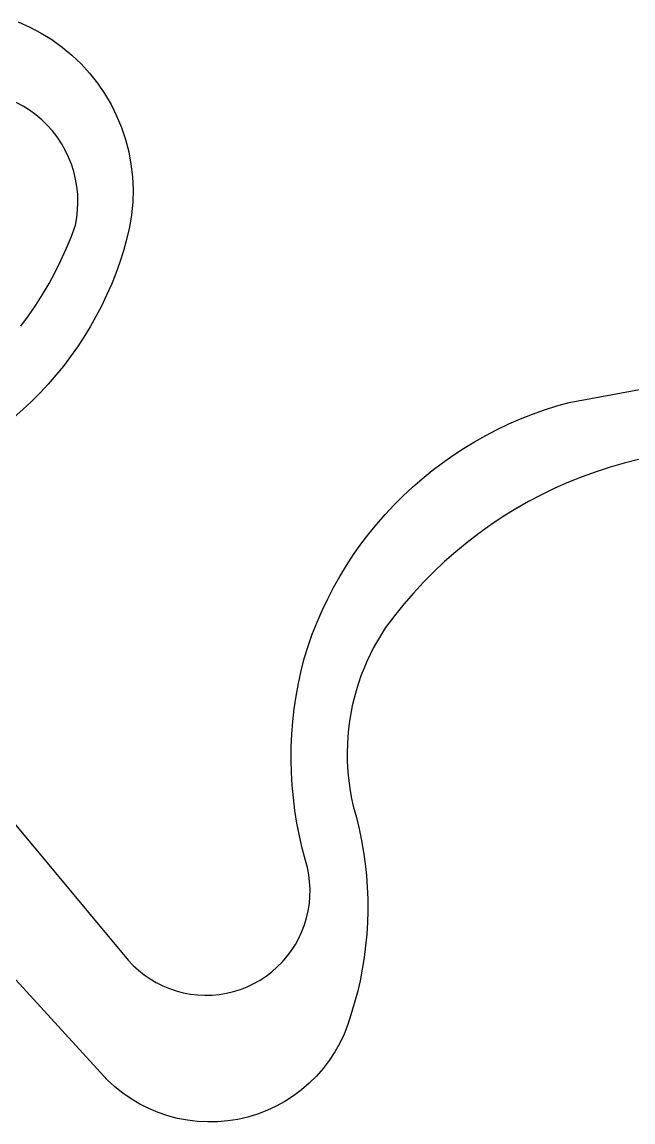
# Model space of a CAD drawing. Header units: millimetres. Extents: x 617751 to 636088, y 68402 to 77988.
# Drawn here: x 626836.6 to 626879.7, y 73570.7 to 73648.4 of the extents above; entities that cross this region are included whole.
import ezdxf

# ---------------------------------------------------------------- set-up
doc = ezdxf.new("R2010")
doc.units = ezdxf.units.MM
doc.header["$LTSCALE"] = 3
doc.header["$MEASUREMENT"] = 0
doc.layers.add('ALINHAMENTO PREDIAL', color=120, linetype='Continuous')

msp = doc.modelspace()

# ---------------------------------------------------------------- linework, layer by layer
at = {"layer": 'ALINHAMENTO PREDIAL'}
for points in [[(626836.292, 73648.388), (626837.11, 73648.027), (626837.901, 73647.61), (626838.661, 73647.14), (626839.387, 73646.618), (626840.074, 73646.047), (626840.721, 73645.429), (626841.323, 73644.769), (626841.878, 73644.068), (626842.383, 73643.33), (626842.836, 73642.559), (626843.234, 73641.759), (626843.576, 73640.933), (626843.859, 73640.085), (626844.084, 73639.219), (626844.247, 73638.341), (626844.35, 73637.453), (626844.39, 73636.559), (626844.369, 73635.666), (626844.286, 73634.776), (626844.141, 73633.894), (626843.935, 73633.024), (626843.707, 73632.217), (626843.451, 73631.419), (626843.168, 73630.63), (626842.859, 73629.851), (626842.524, 73629.083), (626842.163, 73628.326), (626841.776, 73627.583), (626841.365, 73626.852), (626840.928, 73626.137), (626840.468, 73625.436), (626839.985, 73624.752), (626839.478, 73624.084), (626838.949, 73623.433), (626838.399, 73622.801), (626837.827, 73622.189), (626837.235, 73621.595), (626836.623, 73621.022), (626835.992, 73620.471)], [(626836.292, 73648.388), (626837.11, 73648.027), (626837.901, 73647.61), (626838.661, 73647.14), (626839.387, 73646.618), (626840.074, 73646.047), (626840.721, 73645.429), (626841.323, 73644.769), (626841.878, 73644.068), (626842.383, 73643.33), (626842.836, 73642.559), (626843.234, 73641.759), (626843.576, 73640.933), (626843.859, 73640.085), (626844.084, 73639.219), (626844.247, 73638.341), (626844.35, 73637.453), (626844.39, 73636.559), (626844.369, 73635.666), (626844.286, 73634.776), (626844.141, 73633.894), (626843.935, 73633.024), (626843.707, 73632.217), (626843.451, 73631.419), (626843.168, 73630.63), (626842.859, 73629.851), (626842.524, 73629.083), (626842.163, 73628.326), (626841.776, 73627.583), (626841.365, 73626.852), (626840.928, 73626.137), (626840.468, 73625.436), (626839.985, 73624.752), (626839.478, 73624.084), (626838.949, 73623.433), (626838.399, 73622.801), (626837.827, 73622.189), (626837.235, 73621.595), (626836.623, 73621.022), (626835.992, 73620.471)], [(626836.292, 73648.388), (626837.11, 73648.027), (626837.901, 73647.61), (626838.661, 73647.14), (626839.387, 73646.618), (626840.074, 73646.047), (626840.721, 73645.429), (626841.323, 73644.769), (626841.878, 73644.068), (626842.383, 73643.33), (626842.836, 73642.559), (626843.234, 73641.759), (626843.576, 73640.933), (626843.859, 73640.085), (626844.084, 73639.219), (626844.247, 73638.341), (626844.35, 73637.453), (626844.39, 73636.559), (626844.369, 73635.666), (626844.286, 73634.776), (626844.141, 73633.894), (626843.935, 73633.024), (626843.707, 73632.217), (626843.451, 73631.419), (626843.168, 73630.63), (626842.859, 73629.851), (626842.524, 73629.083), (626842.163, 73628.326), (626841.776, 73627.583), (626841.365, 73626.852), (626840.928, 73626.137), (626840.468, 73625.436), (626839.985, 73624.752), (626839.478, 73624.084), (626838.949, 73623.433), (626838.399, 73622.801), (626837.827, 73622.189), (626837.235, 73621.595), (626836.623, 73621.022), (626835.992, 73620.471)], [(626836.292, 73648.388), (626837.11, 73648.027), (626837.901, 73647.61), (626838.661, 73647.14), (626839.387, 73646.618), (626840.074, 73646.047), (626840.721, 73645.429), (626841.323, 73644.769), (626841.878, 73644.068), (626842.383, 73643.33), (626842.836, 73642.559), (626843.234, 73641.759), (626843.576, 73640.933), (626843.859, 73640.085), (626844.084, 73639.219), (626844.247, 73638.341), (626844.35, 73637.453), (626844.39, 73636.559), (626844.369, 73635.666), (626844.286, 73634.776), (626844.141, 73633.894), (626843.935, 73633.024), (626843.707, 73632.217), (626843.451, 73631.419), (626843.168, 73630.63), (626842.859, 73629.851), (626842.524, 73629.083), (626842.163, 73628.326), (626841.776, 73627.583), (626841.365, 73626.852), (626840.928, 73626.137), (626840.468, 73625.436), (626839.985, 73624.752), (626839.478, 73624.084), (626838.949, 73623.433), (626838.399, 73622.801), (626837.827, 73622.189), (626837.235, 73621.595), (626836.623, 73621.022), (626835.992, 73620.471)], [(626836.292, 73648.388), (626837.11, 73648.027), (626837.901, 73647.61), (626838.661, 73647.14), (626839.387, 73646.618), (626840.074, 73646.047), (626840.721, 73645.429), (626841.323, 73644.769), (626841.878, 73644.068), (626842.383, 73643.33), (626842.836, 73642.559), (626843.234, 73641.759), (626843.576, 73640.933), (626843.859, 73640.085), (626844.084, 73639.219), (626844.247, 73638.341), (626844.35, 73637.453), (626844.39, 73636.559), (626844.369, 73635.666), (626844.286, 73634.776), (626844.141, 73633.894), (626843.935, 73633.024), (626843.707, 73632.217), (626843.451, 73631.419), (626843.168, 73630.63), (626842.859, 73629.851), (626842.524, 73629.083), (626842.163, 73628.326), (626841.776, 73627.583), (626841.365, 73626.852), (626840.928, 73626.137), (626840.468, 73625.436), (626839.985, 73624.752), (626839.478, 73624.084), (626838.949, 73623.433), (626838.399, 73622.801), (626837.827, 73622.189), (626837.235, 73621.595), (626836.623, 73621.022), (626835.992, 73620.471)], [(626836.292, 73648.388), (626837.11, 73648.027), (626837.901, 73647.61), (626838.661, 73647.14), (626839.387, 73646.618), (626840.074, 73646.047), (626840.721, 73645.429), (626841.323, 73644.769), (626841.878, 73644.068), (626842.383, 73643.33), (626842.836, 73642.559), (626843.234, 73641.759), (626843.576, 73640.933), (626843.859, 73640.085), (626844.084, 73639.219), (626844.247, 73638.341), (626844.35, 73637.453), (626844.39, 73636.559), (626844.369, 73635.666), (626844.286, 73634.776), (626844.141, 73633.894), (626843.935, 73633.024), (626843.707, 73632.217), (626843.451, 73631.419), (626843.168, 73630.63), (626842.859, 73629.851), (626842.524, 73629.083), (626842.163, 73628.326), (626841.776, 73627.583), (626841.365, 73626.852), (626840.928, 73626.137), (626840.468, 73625.436), (626839.985, 73624.752), (626839.478, 73624.084), (626838.949, 73623.433), (626838.399, 73622.801), (626837.827, 73622.189), (626837.235, 73621.595), (626836.623, 73621.022), (626835.992, 73620.471)], [(626836.292, 73648.388), (626837.11, 73648.027), (626837.901, 73647.61), (626838.661, 73647.14), (626839.387, 73646.618), (626840.074, 73646.047), (626840.721, 73645.429), (626841.323, 73644.769), (626841.878, 73644.068), (626842.383, 73643.33), (626842.836, 73642.559), (626843.234, 73641.759), (626843.576, 73640.933), (626843.859, 73640.085), (626844.084, 73639.219), (626844.247, 73638.341), (626844.35, 73637.453), (626844.39, 73636.559), (626844.369, 73635.666), (626844.286, 73634.776), (626844.141, 73633.894), (626843.935, 73633.024), (626843.707, 73632.217), (626843.451, 73631.419), (626843.168, 73630.63), (626842.859, 73629.851), (626842.524, 73629.083), (626842.163, 73628.326), (626841.776, 73627.583), (626841.365, 73626.852), (626840.928, 73626.137), (626840.468, 73625.436), (626839.985, 73624.752), (626839.478, 73624.084), (626838.949, 73623.433), (626838.399, 73622.801), (626837.827, 73622.189), (626837.235, 73621.595), (626836.623, 73621.022), (626835.992, 73620.471)], [(626836.292, 73648.388), (626837.11, 73648.027), (626837.901, 73647.61), (626838.661, 73647.14), (626839.387, 73646.618), (626840.074, 73646.047), (626840.721, 73645.429), (626841.323, 73644.769), (626841.878, 73644.068), (626842.383, 73643.33), (626842.836, 73642.559), (626843.234, 73641.759), (626843.576, 73640.933), (626843.859, 73640.085), (626844.084, 73639.219), (626844.247, 73638.341), (626844.35, 73637.453), (626844.39, 73636.559), (626844.369, 73635.666), (626844.286, 73634.776), (626844.141, 73633.894), (626843.935, 73633.024), (626843.707, 73632.217), (626843.451, 73631.419), (626843.168, 73630.63), (626842.859, 73629.851), (626842.524, 73629.083), (626842.163, 73628.326), (626841.776, 73627.583), (626841.365, 73626.852), (626840.928, 73626.137), (626840.468, 73625.436), (626839.985, 73624.752), (626839.478, 73624.084), (626838.949, 73623.433), (626838.399, 73622.801), (626837.827, 73622.189), (626837.235, 73621.595), (626836.623, 73621.022), (626835.992, 73620.471)], [(626836.478, 73626.901), (626837.014, 73627.631), (626837.524, 73628.38), (626838.007, 73629.145), (626838.464, 73629.927), (626838.893, 73630.724), (626839.295, 73631.536), (626839.668, 73632.361), (626840.012, 73633.199), (626840.326, 73634.048), (626840.423, 73634.584), (626840.482, 73635.126), (626840.503, 73635.671), (626840.486, 73636.216), (626840.432, 73636.758), (626840.339, 73637.295), (626840.209, 73637.825), (626840.043, 73638.344), (626839.841, 73638.85), (626839.604, 73639.341), (626839.333, 73639.814), (626839.03, 73640.267), (626838.696, 73640.698), (626838.333, 73641.105), (626837.943, 73641.485), (626837.527, 73641.837), (626837.087, 73642.16), (626836.626, 73642.45), (626836.146, 73642.708)], [(626836.478, 73626.901), (626837.014, 73627.631), (626837.524, 73628.38), (626838.007, 73629.145), (626838.464, 73629.927), (626838.893, 73630.724), (626839.295, 73631.536), (626839.668, 73632.361), (626840.012, 73633.199), (626840.326, 73634.048), (626840.423, 73634.584), (626840.482, 73635.126), (626840.503, 73635.671), (626840.486, 73636.216), (626840.432, 73636.758), (626840.339, 73637.295), (626840.209, 73637.825), (626840.043, 73638.344), (626839.841, 73638.85), (626839.604, 73639.341), (626839.333, 73639.814), (626839.03, 73640.267), (626838.696, 73640.698), (626838.333, 73641.105), (626837.943, 73641.485), (626837.527, 73641.837), (626837.087, 73642.16), (626836.626, 73642.45), (626836.146, 73642.708)], [(626836.478, 73626.901), (626837.014, 73627.631), (626837.524, 73628.38), (626838.007, 73629.145), (626838.464, 73629.927), (626838.893, 73630.724), (626839.295, 73631.536), (626839.668, 73632.361), (626840.012, 73633.199), (626840.326, 73634.048), (626840.423, 73634.584), (626840.482, 73635.126), (626840.503, 73635.671), (626840.486, 73636.216), (626840.432, 73636.758), (626840.339, 73637.295), (626840.209, 73637.825), (626840.043, 73638.344), (626839.841, 73638.85), (626839.604, 73639.341), (626839.333, 73639.814), (626839.03, 73640.267), (626838.696, 73640.698), (626838.333, 73641.105), (626837.943, 73641.485), (626837.527, 73641.837), (626837.087, 73642.16), (626836.626, 73642.45), (626836.146, 73642.708)], [(626836.478, 73626.901), (626837.014, 73627.631), (626837.524, 73628.38), (626838.007, 73629.145), (626838.464, 73629.927), (626838.893, 73630.724), (626839.295, 73631.536), (626839.668, 73632.361), (626840.012, 73633.199), (626840.326, 73634.048), (626840.423, 73634.584), (626840.482, 73635.126), (626840.503, 73635.671), (626840.486, 73636.216), (626840.432, 73636.758), (626840.339, 73637.295), (626840.209, 73637.825), (626840.043, 73638.344), (626839.841, 73638.85), (626839.604, 73639.341), (626839.333, 73639.814), (626839.03, 73640.267), (626838.696, 73640.698), (626838.333, 73641.105), (626837.943, 73641.485), (626837.527, 73641.837), (626837.087, 73642.16), (626836.626, 73642.45), (626836.146, 73642.708)], [(626836.478, 73626.901), (626837.014, 73627.631), (626837.524, 73628.38), (626838.007, 73629.145), (626838.464, 73629.927), (626838.893, 73630.724), (626839.295, 73631.536), (626839.668, 73632.361), (626840.012, 73633.199), (626840.326, 73634.048), (626840.423, 73634.584), (626840.482, 73635.126), (626840.503, 73635.671), (626840.486, 73636.216), (626840.432, 73636.758), (626840.339, 73637.295), (626840.209, 73637.825), (626840.043, 73638.344), (626839.841, 73638.85), (626839.604, 73639.341), (626839.333, 73639.814), (626839.03, 73640.267), (626838.696, 73640.698), (626838.333, 73641.105), (626837.943, 73641.485), (626837.527, 73641.837), (626837.087, 73642.16), (626836.626, 73642.45), (626836.146, 73642.708)], [(626836.478, 73626.901), (626837.014, 73627.631), (626837.524, 73628.38), (626838.007, 73629.145), (626838.464, 73629.927), (626838.893, 73630.724), (626839.295, 73631.536), (626839.668, 73632.361), (626840.012, 73633.199), (626840.326, 73634.048), (626840.423, 73634.584), (626840.482, 73635.126), (626840.503, 73635.671), (626840.486, 73636.216), (626840.432, 73636.758), (626840.339, 73637.295), (626840.209, 73637.825), (626840.043, 73638.344), (626839.841, 73638.85), (626839.604, 73639.341), (626839.333, 73639.814), (626839.03, 73640.267), (626838.696, 73640.698), (626838.333, 73641.105), (626837.943, 73641.485), (626837.527, 73641.837), (626837.087, 73642.16), (626836.626, 73642.45), (626836.146, 73642.708)], [(626836.478, 73626.901), (626837.014, 73627.631), (626837.524, 73628.38), (626838.007, 73629.145), (626838.464, 73629.927), (626838.893, 73630.724), (626839.295, 73631.536), (626839.668, 73632.361), (626840.012, 73633.199), (626840.326, 73634.048), (626840.423, 73634.584), (626840.482, 73635.126), (626840.503, 73635.671), (626840.486, 73636.216), (626840.432, 73636.758), (626840.339, 73637.295), (626840.209, 73637.825), (626840.043, 73638.344), (626839.841, 73638.85), (626839.604, 73639.341), (626839.333, 73639.814), (626839.03, 73640.267), (626838.696, 73640.698), (626838.333, 73641.105), (626837.943, 73641.485), (626837.527, 73641.837), (626837.087, 73642.16), (626836.626, 73642.45), (626836.146, 73642.708)], [(626836.478, 73626.901), (626837.014, 73627.631), (626837.524, 73628.38), (626838.007, 73629.145), (626838.464, 73629.927), (626838.893, 73630.724), (626839.295, 73631.536), (626839.668, 73632.361), (626840.012, 73633.199), (626840.326, 73634.048), (626840.423, 73634.584), (626840.482, 73635.126), (626840.503, 73635.671), (626840.486, 73636.216), (626840.432, 73636.758), (626840.339, 73637.295), (626840.209, 73637.825), (626840.043, 73638.344), (626839.841, 73638.85), (626839.604, 73639.341), (626839.333, 73639.814), (626839.03, 73640.267), (626838.696, 73640.698), (626838.333, 73641.105), (626837.943, 73641.485), (626837.527, 73641.837), (626837.087, 73642.16), (626836.626, 73642.45), (626836.146, 73642.708)], [(626827.348, 73602.176), (626844.039, 73582.13), (626844.391, 73581.759), (626844.767, 73581.413), (626845.167, 73581.095), (626845.589, 73580.805), (626846.029, 73580.545), (626846.486, 73580.316), (626846.958, 73580.12), (626847.443, 73579.957), (626847.938, 73579.828), (626848.441, 73579.734), (626848.949, 73579.675), (626849.459, 73579.651), (626849.971, 73579.663), (626850.48, 73579.711), (626850.984, 73579.794), (626851.482, 73579.912), (626851.97, 73580.064), (626852.447, 73580.249), (626852.909, 73580.468), (626853.355, 73580.718), (626853.782, 73580.999), (626854.189, 73581.308), (626854.574, 73581.645), (626854.934, 73582.008), (626855.268, 73582.396), (626855.574, 73582.805), (626855.851, 73583.235), (626856.098, 73583.683), (626856.312, 73584.147), (626856.494, 73584.625), (626856.642, 73585.115), (626856.756, 73585.613), (626856.835, 73586.118), (626856.878, 73586.628), (626856.886, 73587.139), (626856.858, 73587.65), (626856.795, 73588.157), (626856.697, 73588.659), (626856.564, 73589.153), (626856.333, 73590.026), (626856.132, 73590.906), (626855.961, 73591.793), (626855.819, 73592.685), (626855.708, 73593.581), (626855.626, 73594.48), (626855.575, 73595.382), (626855.553, 73596.284), (626855.562, 73597.187), (626855.602, 73598.089), (626855.671, 73598.99), (626855.77, 73599.887), (626855.9, 73600.781), (626856.059, 73601.67), (626856.248, 73602.553), (626856.466, 73603.429), (626856.741, 73604.293), (626857.045, 73605.146), (626857.378, 73605.989), (626857.739, 73606.821), (626858.129, 73607.639), (626858.546, 73608.444), (626858.99, 73609.234), (626859.461, 73610.008), (626859.958, 73610.766), (626860.481, 73611.506), (626861.029, 73612.228), (626861.601, 73612.931), (626862.196, 73613.614), (626862.815, 73614.277), (626863.456, 73614.918), (626864.118, 73615.537), (626864.801, 73616.132), (626865.504, 73616.705), (626866.225, 73617.253), (626866.966, 73617.775), (626867.723, 73618.273), (626868.497, 73618.744), (626869.287, 73619.189), (626870.092, 73619.606), (626870.91, 73619.996), (626871.741, 73620.358), (626872.584, 73620.691), (626873.438, 73620.995), (626874.301, 73621.27), (626875.174, 73621.515), (626882.566, 73622.873)], [(626827.348, 73602.176), (626844.039, 73582.13), (626844.391, 73581.759), (626844.767, 73581.413), (626845.167, 73581.095), (626845.589, 73580.805), (626846.029, 73580.545), (626846.486, 73580.316), (626846.958, 73580.12), (626847.443, 73579.957), (626847.938, 73579.828), (626848.441, 73579.734), (626848.949, 73579.675), (626849.459, 73579.651), (626849.971, 73579.663), (626850.48, 73579.711), (626850.984, 73579.794), (626851.482, 73579.912), (626851.97, 73580.064), (626852.447, 73580.249), (626852.909, 73580.468), (626853.355, 73580.718), (626853.782, 73580.999), (626854.189, 73581.308), (626854.574, 73581.645), (626854.934, 73582.008), (626855.268, 73582.396), (626855.574, 73582.805), (626855.851, 73583.235), (626856.098, 73583.683), (626856.312, 73584.147), (626856.494, 73584.625), (626856.642, 73585.115), (626856.756, 73585.613), (626856.835, 73586.118), (626856.878, 73586.628), (626856.886, 73587.139), (626856.858, 73587.65), (626856.795, 73588.157), (626856.697, 73588.659), (626856.564, 73589.153), (626856.333, 73590.026), (626856.132, 73590.906), (626855.961, 73591.793), (626855.819, 73592.685), (626855.708, 73593.581), (626855.626, 73594.48), (626855.575, 73595.382), (626855.553, 73596.284), (626855.562, 73597.187), (626855.602, 73598.089), (626855.671, 73598.99), (626855.77, 73599.887), (626855.9, 73600.781), (626856.059, 73601.67), (626856.248, 73602.553), (626856.466, 73603.429), (626856.741, 73604.293), (626857.045, 73605.146), (626857.378, 73605.989), (626857.739, 73606.821), (626858.129, 73607.639), (626858.546, 73608.444), (626858.99, 73609.234), (626859.461, 73610.008), (626859.958, 73610.766), (626860.481, 73611.506), (626861.029, 73612.228), (626861.601, 73612.931), (626862.196, 73613.614), (626862.815, 73614.277), (626863.456, 73614.918), (626864.118, 73615.537), (626864.801, 73616.132), (626865.504, 73616.705), (626866.225, 73617.253), (626866.966, 73617.775), (626867.723, 73618.273), (626868.497, 73618.744), (626869.287, 73619.189), (626870.092, 73619.606), (626870.91, 73619.996), (626871.741, 73620.358), (626872.584, 73620.691), (626873.438, 73620.995), (626874.301, 73621.27), (626875.174, 73621.515), (626882.566, 73622.873)], [(626827.348, 73602.176), (626844.039, 73582.13), (626844.391, 73581.759), (626844.767, 73581.413), (626845.167, 73581.095), (626845.589, 73580.805), (626846.029, 73580.545), (626846.486, 73580.316), (626846.958, 73580.12), (626847.443, 73579.957), (626847.938, 73579.828), (626848.441, 73579.734), (626848.949, 73579.675), (626849.459, 73579.651), (626849.971, 73579.663), (626850.48, 73579.711), (626850.984, 73579.794), (626851.482, 73579.912), (626851.97, 73580.064), (626852.447, 73580.249), (626852.909, 73580.468), (626853.355, 73580.718), (626853.782, 73580.999), (626854.189, 73581.308), (626854.574, 73581.645), (626854.934, 73582.008), (626855.268, 73582.396), (626855.574, 73582.805), (626855.851, 73583.235), (626856.098, 73583.683), (626856.312, 73584.147), (626856.494, 73584.625), (626856.642, 73585.115), (626856.756, 73585.613), (626856.835, 73586.118), (626856.878, 73586.628), (626856.886, 73587.139), (626856.858, 73587.65), (626856.795, 73588.157), (626856.697, 73588.659), (626856.564, 73589.153), (626856.333, 73590.026), (626856.132, 73590.906), (626855.961, 73591.793), (626855.819, 73592.685), (626855.708, 73593.581), (626855.626, 73594.48), (626855.575, 73595.382), (626855.553, 73596.284), (626855.562, 73597.187), (626855.602, 73598.089), (626855.671, 73598.99), (626855.77, 73599.887), (626855.9, 73600.781), (626856.059, 73601.67), (626856.248, 73602.553), (626856.466, 73603.429), (626856.741, 73604.293), (626857.045, 73605.146), (626857.378, 73605.989), (626857.739, 73606.821), (626858.129, 73607.639), (626858.546, 73608.444), (626858.99, 73609.234), (626859.461, 73610.008), (626859.958, 73610.766), (626860.481, 73611.506), (626861.029, 73612.228), (626861.601, 73612.931), (626862.196, 73613.614), (626862.815, 73614.277), (626863.456, 73614.918), (626864.118, 73615.537), (626864.801, 73616.132), (626865.504, 73616.705), (626866.225, 73617.253), (626866.966, 73617.775), (626867.723, 73618.273), (626868.497, 73618.744), (626869.287, 73619.189), (626870.092, 73619.606), (626870.91, 73619.996), (626871.741, 73620.358), (626872.584, 73620.691), (626873.438, 73620.995), (626874.301, 73621.27), (626875.174, 73621.515), (626882.566, 73622.873)], [(626827.348, 73602.176), (626844.039, 73582.13), (626844.391, 73581.759), (626844.767, 73581.413), (626845.167, 73581.095), (626845.589, 73580.805), (626846.029, 73580.545), (626846.486, 73580.316), (626846.958, 73580.12), (626847.443, 73579.957), (626847.938, 73579.828), (626848.441, 73579.734), (626848.949, 73579.675), (626849.459, 73579.651), (626849.971, 73579.663), (626850.48, 73579.711), (626850.984, 73579.794), (626851.482, 73579.912), (626851.97, 73580.064), (626852.447, 73580.249), (626852.909, 73580.468), (626853.355, 73580.718), (626853.782, 73580.999), (626854.189, 73581.308), (626854.574, 73581.645), (626854.934, 73582.008), (626855.268, 73582.396), (626855.574, 73582.805), (626855.851, 73583.235), (626856.098, 73583.683), (626856.312, 73584.147), (626856.494, 73584.625), (626856.642, 73585.115), (626856.756, 73585.613), (626856.835, 73586.118), (626856.878, 73586.628), (626856.886, 73587.139), (626856.858, 73587.65), (626856.795, 73588.157), (626856.697, 73588.659), (626856.564, 73589.153), (626856.333, 73590.026), (626856.132, 73590.906), (626855.961, 73591.793), (626855.819, 73592.685), (626855.708, 73593.581), (626855.626, 73594.48), (626855.575, 73595.382), (626855.553, 73596.284), (626855.562, 73597.187), (626855.602, 73598.089), (626855.671, 73598.99), (626855.77, 73599.887), (626855.9, 73600.781), (626856.059, 73601.67), (626856.248, 73602.553), (626856.466, 73603.429), (626856.741, 73604.293), (626857.045, 73605.146), (626857.378, 73605.989), (626857.739, 73606.821), (626858.129, 73607.639), (626858.546, 73608.444), (626858.99, 73609.234), (626859.461, 73610.008), (626859.958, 73610.766), (626860.481, 73611.506), (626861.029, 73612.228), (626861.601, 73612.931), (626862.196, 73613.614), (626862.815, 73614.277), (626863.456, 73614.918), (626864.118, 73615.537), (626864.801, 73616.132), (626865.504, 73616.705), (626866.225, 73617.253), (626866.966, 73617.775), (626867.723, 73618.273), (626868.497, 73618.744), (626869.287, 73619.189), (626870.092, 73619.606), (626870.91, 73619.996), (626871.741, 73620.358), (626872.584, 73620.691), (626873.438, 73620.995), (626874.301, 73621.27), (626875.174, 73621.515), (626882.566, 73622.873)], [(626827.348, 73602.176), (626844.039, 73582.13), (626844.391, 73581.759), (626844.767, 73581.413), (626845.167, 73581.095), (626845.589, 73580.805), (626846.029, 73580.545), (626846.486, 73580.316), (626846.958, 73580.12), (626847.443, 73579.957), (626847.938, 73579.828), (626848.441, 73579.734), (626848.949, 73579.675), (626849.459, 73579.651), (626849.971, 73579.663), (626850.48, 73579.711), (626850.984, 73579.794), (626851.482, 73579.912), (626851.97, 73580.064), (626852.447, 73580.249), (626852.909, 73580.468), (626853.355, 73580.718), (626853.782, 73580.999), (626854.189, 73581.308), (626854.574, 73581.645), (626854.934, 73582.008), (626855.268, 73582.396), (626855.574, 73582.805), (626855.851, 73583.235), (626856.098, 73583.683), (626856.312, 73584.147), (626856.494, 73584.625), (626856.642, 73585.115), (626856.756, 73585.613), (626856.835, 73586.118), (626856.878, 73586.628), (626856.886, 73587.139), (626856.858, 73587.65), (626856.795, 73588.157), (626856.697, 73588.659), (626856.564, 73589.153), (626856.333, 73590.026), (626856.132, 73590.906), (626855.961, 73591.793), (626855.819, 73592.685), (626855.708, 73593.581), (626855.626, 73594.48), (626855.575, 73595.382), (626855.553, 73596.284), (626855.562, 73597.187), (626855.602, 73598.089), (626855.671, 73598.99), (626855.77, 73599.887), (626855.9, 73600.781), (626856.059, 73601.67), (626856.248, 73602.553), (626856.466, 73603.429), (626856.741, 73604.293), (626857.045, 73605.146), (626857.378, 73605.989), (626857.739, 73606.821), (626858.129, 73607.639), (626858.546, 73608.444), (626858.99, 73609.234), (626859.461, 73610.008), (626859.958, 73610.766), (626860.481, 73611.506), (626861.029, 73612.228), (626861.601, 73612.931), (626862.196, 73613.614), (626862.815, 73614.277), (626863.456, 73614.918), (626864.118, 73615.537), (626864.801, 73616.132), (626865.504, 73616.705), (626866.225, 73617.253), (626866.966, 73617.775), (626867.723, 73618.273), (626868.497, 73618.744), (626869.287, 73619.189), (626870.092, 73619.606), (626870.91, 73619.996), (626871.741, 73620.358), (626872.584, 73620.691), (626873.438, 73620.995), (626874.301, 73621.27), (626875.174, 73621.515), (626882.566, 73622.873)], [(626827.348, 73602.176), (626844.039, 73582.13), (626844.391, 73581.759), (626844.767, 73581.413), (626845.167, 73581.095), (626845.589, 73580.805), (626846.029, 73580.545), (626846.486, 73580.316), (626846.958, 73580.12), (626847.443, 73579.957), (626847.938, 73579.828), (626848.441, 73579.734), (626848.949, 73579.675), (626849.459, 73579.651), (626849.971, 73579.663), (626850.48, 73579.711), (626850.984, 73579.794), (626851.482, 73579.912), (626851.97, 73580.064), (626852.447, 73580.249), (626852.909, 73580.468), (626853.355, 73580.718), (626853.782, 73580.999), (626854.189, 73581.308), (626854.574, 73581.645), (626854.934, 73582.008), (626855.268, 73582.396), (626855.574, 73582.805), (626855.851, 73583.235), (626856.098, 73583.683), (626856.312, 73584.147), (626856.494, 73584.625), (626856.642, 73585.115), (626856.756, 73585.613), (626856.835, 73586.118), (626856.878, 73586.628), (626856.886, 73587.139), (626856.858, 73587.65), (626856.795, 73588.157), (626856.697, 73588.659), (626856.564, 73589.153), (626856.333, 73590.026), (626856.132, 73590.906), (626855.961, 73591.793), (626855.819, 73592.685), (626855.708, 73593.581), (626855.626, 73594.48), (626855.575, 73595.382), (626855.553, 73596.284), (626855.562, 73597.187), (626855.602, 73598.089), (626855.671, 73598.99), (626855.77, 73599.887), (626855.9, 73600.781), (626856.059, 73601.67), (626856.248, 73602.553), (626856.466, 73603.429), (626856.741, 73604.293), (626857.045, 73605.146), (626857.378, 73605.989), (626857.739, 73606.821), (626858.129, 73607.639), (626858.546, 73608.444), (626858.99, 73609.234), (626859.461, 73610.008), (626859.958, 73610.766), (626860.481, 73611.506), (626861.029, 73612.228), (626861.601, 73612.931), (626862.196, 73613.614), (626862.815, 73614.277), (626863.456, 73614.918), (626864.118, 73615.537), (626864.801, 73616.132), (626865.504, 73616.705), (626866.225, 73617.253), (626866.966, 73617.775), (626867.723, 73618.273), (626868.497, 73618.744), (626869.287, 73619.189), (626870.092, 73619.606), (626870.91, 73619.996), (626871.741, 73620.358), (626872.584, 73620.691), (626873.438, 73620.995), (626874.301, 73621.27), (626875.174, 73621.515), (626882.566, 73622.873)], [(626827.348, 73602.176), (626844.039, 73582.13), (626844.391, 73581.759), (626844.767, 73581.413), (626845.167, 73581.095), (626845.589, 73580.805), (626846.029, 73580.545), (626846.486, 73580.316), (626846.958, 73580.12), (626847.443, 73579.957), (626847.938, 73579.828), (626848.441, 73579.734), (626848.949, 73579.675), (626849.459, 73579.651), (626849.971, 73579.663), (626850.48, 73579.711), (626850.984, 73579.794), (626851.482, 73579.912), (626851.97, 73580.064), (626852.447, 73580.249), (626852.909, 73580.468), (626853.355, 73580.718), (626853.782, 73580.999), (626854.189, 73581.308), (626854.574, 73581.645), (626854.934, 73582.008), (626855.268, 73582.396), (626855.574, 73582.805), (626855.851, 73583.235), (626856.098, 73583.683), (626856.312, 73584.147), (626856.494, 73584.625), (626856.642, 73585.115), (626856.756, 73585.613), (626856.835, 73586.118), (626856.878, 73586.628), (626856.886, 73587.139), (626856.858, 73587.65), (626856.795, 73588.157), (626856.697, 73588.659), (626856.564, 73589.153), (626856.333, 73590.026), (626856.132, 73590.906), (626855.961, 73591.793), (626855.819, 73592.685), (626855.708, 73593.581), (626855.626, 73594.48), (626855.575, 73595.382), (626855.553, 73596.284), (626855.562, 73597.187), (626855.602, 73598.089), (626855.671, 73598.99), (626855.77, 73599.887), (626855.9, 73600.781), (626856.059, 73601.67), (626856.248, 73602.553), (626856.466, 73603.429), (626856.741, 73604.293), (626857.045, 73605.146), (626857.378, 73605.989), (626857.739, 73606.821), (626858.129, 73607.639), (626858.546, 73608.444), (626858.99, 73609.234), (626859.461, 73610.008), (626859.958, 73610.766), (626860.481, 73611.506), (626861.029, 73612.228), (626861.601, 73612.931), (626862.196, 73613.614), (626862.815, 73614.277), (626863.456, 73614.918), (626864.118, 73615.537), (626864.801, 73616.132), (626865.504, 73616.705), (626866.225, 73617.253), (626866.966, 73617.775), (626867.723, 73618.273), (626868.497, 73618.744), (626869.287, 73619.189), (626870.092, 73619.606), (626870.91, 73619.996), (626871.741, 73620.358), (626872.584, 73620.691), (626873.438, 73620.995), (626874.301, 73621.27), (626875.174, 73621.515), (626882.566, 73622.873)], [(626827.348, 73602.176), (626844.039, 73582.13), (626844.391, 73581.759), (626844.767, 73581.413), (626845.167, 73581.095), (626845.589, 73580.805), (626846.029, 73580.545), (626846.486, 73580.316), (626846.958, 73580.12), (626847.443, 73579.957), (626847.938, 73579.828), (626848.441, 73579.734), (626848.949, 73579.675), (626849.459, 73579.651), (626849.971, 73579.663), (626850.48, 73579.711), (626850.984, 73579.794), (626851.482, 73579.912), (626851.97, 73580.064), (626852.447, 73580.249), (626852.909, 73580.468), (626853.355, 73580.718), (626853.782, 73580.999), (626854.189, 73581.308), (626854.574, 73581.645), (626854.934, 73582.008), (626855.268, 73582.396), (626855.574, 73582.805), (626855.851, 73583.235), (626856.098, 73583.683), (626856.312, 73584.147), (626856.494, 73584.625), (626856.642, 73585.115), (626856.756, 73585.613), (626856.835, 73586.118), (626856.878, 73586.628), (626856.886, 73587.139), (626856.858, 73587.65), (626856.795, 73588.157), (626856.697, 73588.659), (626856.564, 73589.153), (626856.333, 73590.026), (626856.132, 73590.906), (626855.961, 73591.793), (626855.819, 73592.685), (626855.708, 73593.581), (626855.626, 73594.48), (626855.575, 73595.382), (626855.553, 73596.284), (626855.562, 73597.187), (626855.602, 73598.089), (626855.671, 73598.99), (626855.77, 73599.887), (626855.9, 73600.781), (626856.059, 73601.67), (626856.248, 73602.553), (626856.466, 73603.429), (626856.741, 73604.293), (626857.045, 73605.146), (626857.378, 73605.989), (626857.739, 73606.821), (626858.129, 73607.639), (626858.546, 73608.444), (626858.99, 73609.234), (626859.461, 73610.008), (626859.958, 73610.766), (626860.481, 73611.506), (626861.029, 73612.228), (626861.601, 73612.931), (626862.196, 73613.614), (626862.815, 73614.277), (626863.456, 73614.918), (626864.118, 73615.537), (626864.801, 73616.132), (626865.504, 73616.705), (626866.225, 73617.253), (626866.966, 73617.775), (626867.723, 73618.273), (626868.497, 73618.744), (626869.287, 73619.189), (626870.092, 73619.606), (626870.91, 73619.996), (626871.741, 73620.358), (626872.584, 73620.691), (626873.438, 73620.995), (626874.301, 73621.27), (626875.174, 73621.515), (626882.566, 73622.873)], [(626880.08, 73617.49), (626879.068, 73617.235), (626878.066, 73616.947), (626877.074, 73616.624), (626876.093, 73616.268), (626875.126, 73615.879), (626874.172, 73615.457), (626873.233, 73615.003), (626872.31, 73614.517), (626871.404, 73614), (626870.516, 73613.452), (626869.647, 73612.875), (626868.799, 73612.268), (626867.971, 73611.633), (626867.166, 73610.97), (626866.384, 73610.28), (626865.625, 73609.564), (626864.892, 73608.823), (626864.184, 73608.057), (626863.502, 73607.267), (626862.848, 73606.454), (626862.222, 73605.62), (626861.924, 73605.159), (626861.641, 73604.687), (626861.375, 73604.207), (626861.125, 73603.717), (626860.893, 73603.219), (626860.677, 73602.713), (626860.48, 73602.2), (626860.3, 73601.681), (626860.138, 73601.156), (626859.994, 73600.626), (626859.868, 73600.091), (626859.761, 73599.552), (626859.672, 73599.009), (626859.602, 73598.464), (626859.551, 73597.917), (626859.519, 73597.368), (626859.506, 73596.819), (626859.511, 73596.269), (626859.536, 73595.72), (626859.579, 73595.172), (626859.641, 73594.626), (626859.722, 73594.083), (626859.821, 73593.542), (626859.939, 73593.005), (626860.161, 73592.204), (626860.357, 73591.396), (626860.525, 73590.581), (626860.667, 73589.762), (626860.781, 73588.938), (626860.868, 73588.111), (626860.927, 73587.281), (626860.959, 73586.45), (626860.963, 73585.619), (626860.94, 73584.788), (626860.889, 73583.957), (626860.81, 73583.13), (626860.705, 73582.305), (626860.571, 73581.484), (626860.411, 73580.668), (626860.224, 73579.857), (626860.01, 73579.054), (626859.769, 73578.258), (626859.554, 73577.576), (626859.293, 73576.91), (626858.986, 73576.265), (626858.635, 73575.642), (626858.241, 73575.044), (626857.808, 73574.476), (626857.336, 73573.939), (626856.828, 73573.435), (626856.286, 73572.969), (626855.714, 73572.54), (626855.113, 73572.153), (626854.487, 73571.808), (626853.838, 73571.507), (626853.17, 73571.252), (626852.486, 73571.043), (626851.789, 73570.883), (626851.083, 73570.771), (626850.371, 73570.708), (626849.656, 73570.695), (626848.942, 73570.731), (626848.232, 73570.817), (626847.53, 73570.951), (626846.838, 73571.134), (626846.161, 73571.364), (626845.502, 73571.641), (626844.863, 73571.962), (626844.248, 73572.327), (626843.66, 73572.734), (626843.102, 73573.18), (626842.575, 73573.664), (626842.084, 73574.183), (626820.155, 73598.184)], [(626880.08, 73617.49), (626879.068, 73617.235), (626878.066, 73616.947), (626877.074, 73616.624), (626876.093, 73616.268), (626875.126, 73615.879), (626874.172, 73615.457), (626873.233, 73615.003), (626872.31, 73614.517), (626871.404, 73614), (626870.516, 73613.452), (626869.647, 73612.875), (626868.799, 73612.268), (626867.971, 73611.633), (626867.166, 73610.97), (626866.384, 73610.28), (626865.625, 73609.564), (626864.892, 73608.823), (626864.184, 73608.057), (626863.502, 73607.267), (626862.848, 73606.454), (626862.222, 73605.62), (626861.924, 73605.159), (626861.641, 73604.687), (626861.375, 73604.207), (626861.125, 73603.717), (626860.893, 73603.219), (626860.677, 73602.713), (626860.48, 73602.2), (626860.3, 73601.681), (626860.138, 73601.156), (626859.994, 73600.626), (626859.868, 73600.091), (626859.761, 73599.552), (626859.672, 73599.009), (626859.602, 73598.464), (626859.551, 73597.917), (626859.519, 73597.368), (626859.506, 73596.819), (626859.511, 73596.269), (626859.536, 73595.72), (626859.579, 73595.172), (626859.641, 73594.626), (626859.722, 73594.083), (626859.821, 73593.542), (626859.939, 73593.005), (626860.161, 73592.204), (626860.357, 73591.396), (626860.525, 73590.581), (626860.667, 73589.762), (626860.781, 73588.938), (626860.868, 73588.111), (626860.927, 73587.281), (626860.959, 73586.45), (626860.963, 73585.619), (626860.94, 73584.788), (626860.889, 73583.957), (626860.81, 73583.13), (626860.705, 73582.305), (626860.571, 73581.484), (626860.411, 73580.668), (626860.224, 73579.857), (626860.01, 73579.054), (626859.769, 73578.258), (626859.554, 73577.576), (626859.293, 73576.91), (626858.986, 73576.265), (626858.635, 73575.642), (626858.241, 73575.044), (626857.808, 73574.476), (626857.336, 73573.939), (626856.828, 73573.435), (626856.286, 73572.969), (626855.714, 73572.54), (626855.113, 73572.153), (626854.487, 73571.808), (626853.838, 73571.507), (626853.17, 73571.252), (626852.486, 73571.043), (626851.789, 73570.883), (626851.083, 73570.771), (626850.371, 73570.708), (626849.656, 73570.695), (626848.942, 73570.731), (626848.232, 73570.817), (626847.53, 73570.951), (626846.838, 73571.134), (626846.161, 73571.364), (626845.502, 73571.641), (626844.863, 73571.962), (626844.248, 73572.327), (626843.66, 73572.734), (626843.102, 73573.18), (626842.575, 73573.664), (626842.084, 73574.183), (626820.155, 73598.184)], [(626880.08, 73617.49), (626879.068, 73617.235), (626878.066, 73616.947), (626877.074, 73616.624), (626876.093, 73616.268), (626875.126, 73615.879), (626874.172, 73615.457), (626873.233, 73615.003), (626872.31, 73614.517), (626871.404, 73614), (626870.516, 73613.452), (626869.647, 73612.875), (626868.799, 73612.268), (626867.971, 73611.633), (626867.166, 73610.97), (626866.384, 73610.28), (626865.625, 73609.564), (626864.892, 73608.823), (626864.184, 73608.057), (626863.502, 73607.267), (626862.848, 73606.454), (626862.222, 73605.62), (626861.924, 73605.159), (626861.641, 73604.687), (626861.375, 73604.207), (626861.125, 73603.717), (626860.893, 73603.219), (626860.677, 73602.713), (626860.48, 73602.2), (626860.3, 73601.681), (626860.138, 73601.156), (626859.994, 73600.626), (626859.868, 73600.091), (626859.761, 73599.552), (626859.672, 73599.009), (626859.602, 73598.464), (626859.551, 73597.917), (626859.519, 73597.368), (626859.506, 73596.819), (626859.511, 73596.269), (626859.536, 73595.72), (626859.579, 73595.172), (626859.641, 73594.626), (626859.722, 73594.083), (626859.821, 73593.542), (626859.939, 73593.005), (626860.161, 73592.204), (626860.357, 73591.396), (626860.525, 73590.581), (626860.667, 73589.762), (626860.781, 73588.938), (626860.868, 73588.111), (626860.927, 73587.281), (626860.959, 73586.45), (626860.963, 73585.619), (626860.94, 73584.788), (626860.889, 73583.957), (626860.81, 73583.13), (626860.705, 73582.305), (626860.571, 73581.484), (626860.411, 73580.668), (626860.224, 73579.857), (626860.01, 73579.054), (626859.769, 73578.258), (626859.554, 73577.576), (626859.293, 73576.91), (626858.986, 73576.265), (626858.635, 73575.642), (626858.241, 73575.044), (626857.808, 73574.476), (626857.336, 73573.939), (626856.828, 73573.435), (626856.286, 73572.969), (626855.714, 73572.54), (626855.113, 73572.153), (626854.487, 73571.808), (626853.838, 73571.507), (626853.17, 73571.252), (626852.486, 73571.043), (626851.789, 73570.883), (626851.083, 73570.771), (626850.371, 73570.708), (626849.656, 73570.695), (626848.942, 73570.731), (626848.232, 73570.817), (626847.53, 73570.951), (626846.838, 73571.134), (626846.161, 73571.364), (626845.502, 73571.641), (626844.863, 73571.962), (626844.248, 73572.327), (626843.66, 73572.734), (626843.102, 73573.18), (626842.575, 73573.664), (626842.084, 73574.183), (626820.155, 73598.184)], [(626880.08, 73617.49), (626879.068, 73617.235), (626878.066, 73616.947), (626877.074, 73616.624), (626876.093, 73616.268), (626875.126, 73615.879), (626874.172, 73615.457), (626873.233, 73615.003), (626872.31, 73614.517), (626871.404, 73614), (626870.516, 73613.452), (626869.647, 73612.875), (626868.799, 73612.268), (626867.971, 73611.633), (626867.166, 73610.97), (626866.384, 73610.28), (626865.625, 73609.564), (626864.892, 73608.823), (626864.184, 73608.057), (626863.502, 73607.267), (626862.848, 73606.454), (626862.222, 73605.62), (626861.924, 73605.159), (626861.641, 73604.687), (626861.375, 73604.207), (626861.125, 73603.717), (626860.893, 73603.219), (626860.677, 73602.713), (626860.48, 73602.2), (626860.3, 73601.681), (626860.138, 73601.156), (626859.994, 73600.626), (626859.868, 73600.091), (626859.761, 73599.552), (626859.672, 73599.009), (626859.602, 73598.464), (626859.551, 73597.917), (626859.519, 73597.368), (626859.506, 73596.819), (626859.511, 73596.269), (626859.536, 73595.72), (626859.579, 73595.172), (626859.641, 73594.626), (626859.722, 73594.083), (626859.821, 73593.542), (626859.939, 73593.005), (626860.161, 73592.204), (626860.357, 73591.396), (626860.525, 73590.581), (626860.667, 73589.762), (626860.781, 73588.938), (626860.868, 73588.111), (626860.927, 73587.281), (626860.959, 73586.45), (626860.963, 73585.619), (626860.94, 73584.788), (626860.889, 73583.957), (626860.81, 73583.13), (626860.705, 73582.305), (626860.571, 73581.484), (626860.411, 73580.668), (626860.224, 73579.857), (626860.01, 73579.054), (626859.769, 73578.258), (626859.554, 73577.576), (626859.293, 73576.91), (626858.986, 73576.265), (626858.635, 73575.642), (626858.241, 73575.044), (626857.808, 73574.476), (626857.336, 73573.939), (626856.828, 73573.435), (626856.286, 73572.969), (626855.714, 73572.54), (626855.113, 73572.153), (626854.487, 73571.808), (626853.838, 73571.507), (626853.17, 73571.252), (626852.486, 73571.043), (626851.789, 73570.883), (626851.083, 73570.771), (626850.371, 73570.708), (626849.656, 73570.695), (626848.942, 73570.731), (626848.232, 73570.817), (626847.53, 73570.951), (626846.838, 73571.134), (626846.161, 73571.364), (626845.502, 73571.641), (626844.863, 73571.962), (626844.248, 73572.327), (626843.66, 73572.734), (626843.102, 73573.18), (626842.575, 73573.664), (626842.084, 73574.183), (626820.155, 73598.184)], [(626880.08, 73617.49), (626879.068, 73617.235), (626878.066, 73616.947), (626877.074, 73616.624), (626876.093, 73616.268), (626875.126, 73615.879), (626874.172, 73615.457), (626873.233, 73615.003), (626872.31, 73614.517), (626871.404, 73614), (626870.516, 73613.452), (626869.647, 73612.875), (626868.799, 73612.268), (626867.971, 73611.633), (626867.166, 73610.97), (626866.384, 73610.28), (626865.625, 73609.564), (626864.892, 73608.823), (626864.184, 73608.057), (626863.502, 73607.267), (626862.848, 73606.454), (626862.222, 73605.62), (626861.924, 73605.159), (626861.641, 73604.687), (626861.375, 73604.207), (626861.125, 73603.717), (626860.893, 73603.219), (626860.677, 73602.713), (626860.48, 73602.2), (626860.3, 73601.681), (626860.138, 73601.156), (626859.994, 73600.626), (626859.868, 73600.091), (626859.761, 73599.552), (626859.672, 73599.009), (626859.602, 73598.464), (626859.551, 73597.917), (626859.519, 73597.368), (626859.506, 73596.819), (626859.511, 73596.269), (626859.536, 73595.72), (626859.579, 73595.172), (626859.641, 73594.626), (626859.722, 73594.083), (626859.821, 73593.542), (626859.939, 73593.005), (626860.161, 73592.204), (626860.357, 73591.396), (626860.525, 73590.581), (626860.667, 73589.762), (626860.781, 73588.938), (626860.868, 73588.111), (626860.927, 73587.281), (626860.959, 73586.45), (626860.963, 73585.619), (626860.94, 73584.788), (626860.889, 73583.957), (626860.81, 73583.13), (626860.705, 73582.305), (626860.571, 73581.484), (626860.411, 73580.668), (626860.224, 73579.857), (626860.01, 73579.054), (626859.769, 73578.258), (626859.554, 73577.576), (626859.293, 73576.91), (626858.986, 73576.265), (626858.635, 73575.642), (626858.241, 73575.044), (626857.808, 73574.476), (626857.336, 73573.939), (626856.828, 73573.435), (626856.286, 73572.969), (626855.714, 73572.54), (626855.113, 73572.153), (626854.487, 73571.808), (626853.838, 73571.507), (626853.17, 73571.252), (626852.486, 73571.043), (626851.789, 73570.883), (626851.083, 73570.771), (626850.371, 73570.708), (626849.656, 73570.695), (626848.942, 73570.731), (626848.232, 73570.817), (626847.53, 73570.951), (626846.838, 73571.134), (626846.161, 73571.364), (626845.502, 73571.641), (626844.863, 73571.962), (626844.248, 73572.327), (626843.66, 73572.734), (626843.102, 73573.18), (626842.575, 73573.664), (626842.084, 73574.183), (626820.155, 73598.184)], [(626880.08, 73617.49), (626879.068, 73617.235), (626878.066, 73616.947), (626877.074, 73616.624), (626876.093, 73616.268), (626875.126, 73615.879), (626874.172, 73615.457), (626873.233, 73615.003), (626872.31, 73614.517), (626871.404, 73614), (626870.516, 73613.452), (626869.647, 73612.875), (626868.799, 73612.268), (626867.971, 73611.633), (626867.166, 73610.97), (626866.384, 73610.28), (626865.625, 73609.564), (626864.892, 73608.823), (626864.184, 73608.057), (626863.502, 73607.267), (626862.848, 73606.454), (626862.222, 73605.62), (626861.924, 73605.159), (626861.641, 73604.687), (626861.375, 73604.207), (626861.125, 73603.717), (626860.893, 73603.219), (626860.677, 73602.713), (626860.48, 73602.2), (626860.3, 73601.681), (626860.138, 73601.156), (626859.994, 73600.626), (626859.868, 73600.091), (626859.761, 73599.552), (626859.672, 73599.009), (626859.602, 73598.464), (626859.551, 73597.917), (626859.519, 73597.368), (626859.506, 73596.819), (626859.511, 73596.269), (626859.536, 73595.72), (626859.579, 73595.172), (626859.641, 73594.626), (626859.722, 73594.083), (626859.821, 73593.542), (626859.939, 73593.005), (626860.161, 73592.204), (626860.357, 73591.396), (626860.525, 73590.581), (626860.667, 73589.762), (626860.781, 73588.938), (626860.868, 73588.111), (626860.927, 73587.281), (626860.959, 73586.45), (626860.963, 73585.619), (626860.94, 73584.788), (626860.889, 73583.957), (626860.81, 73583.13), (626860.705, 73582.305), (626860.571, 73581.484), (626860.411, 73580.668), (626860.224, 73579.857), (626860.01, 73579.054), (626859.769, 73578.258), (626859.554, 73577.576), (626859.293, 73576.91), (626858.986, 73576.265), (626858.635, 73575.642), (626858.241, 73575.044), (626857.808, 73574.476), (626857.336, 73573.939), (626856.828, 73573.435), (626856.286, 73572.969), (626855.714, 73572.54), (626855.113, 73572.153), (626854.487, 73571.808), (626853.838, 73571.507), (626853.17, 73571.252), (626852.486, 73571.043), (626851.789, 73570.883), (626851.083, 73570.771), (626850.371, 73570.708), (626849.656, 73570.695), (626848.942, 73570.731), (626848.232, 73570.817), (626847.53, 73570.951), (626846.838, 73571.134), (626846.161, 73571.364), (626845.502, 73571.641), (626844.863, 73571.962), (626844.248, 73572.327), (626843.66, 73572.734), (626843.102, 73573.18), (626842.575, 73573.664), (626842.084, 73574.183), (626820.155, 73598.184)], [(626880.08, 73617.49), (626879.068, 73617.235), (626878.066, 73616.947), (626877.074, 73616.624), (626876.093, 73616.268), (626875.126, 73615.879), (626874.172, 73615.457), (626873.233, 73615.003), (626872.31, 73614.517), (626871.404, 73614), (626870.516, 73613.452), (626869.647, 73612.875), (626868.799, 73612.268), (626867.971, 73611.633), (626867.166, 73610.97), (626866.384, 73610.28), (626865.625, 73609.564), (626864.892, 73608.823), (626864.184, 73608.057), (626863.502, 73607.267), (626862.848, 73606.454), (626862.222, 73605.62), (626861.924, 73605.159), (626861.641, 73604.687), (626861.375, 73604.207), (626861.125, 73603.717), (626860.893, 73603.219), (626860.677, 73602.713), (626860.48, 73602.2), (626860.3, 73601.681), (626860.138, 73601.156), (626859.994, 73600.626), (626859.868, 73600.091), (626859.761, 73599.552), (626859.672, 73599.009), (626859.602, 73598.464), (626859.551, 73597.917), (626859.519, 73597.368), (626859.506, 73596.819), (626859.511, 73596.269), (626859.536, 73595.72), (626859.579, 73595.172), (626859.641, 73594.626), (626859.722, 73594.083), (626859.821, 73593.542), (626859.939, 73593.005), (626860.161, 73592.204), (626860.357, 73591.396), (626860.525, 73590.581), (626860.667, 73589.762), (626860.781, 73588.938), (626860.868, 73588.111), (626860.927, 73587.281), (626860.959, 73586.45), (626860.963, 73585.619), (626860.94, 73584.788), (626860.889, 73583.957), (626860.81, 73583.13), (626860.705, 73582.305), (626860.571, 73581.484), (626860.411, 73580.668), (626860.224, 73579.857), (626860.01, 73579.054), (626859.769, 73578.258), (626859.554, 73577.576), (626859.293, 73576.91), (626858.986, 73576.265), (626858.635, 73575.642), (626858.241, 73575.044), (626857.808, 73574.476), (626857.336, 73573.939), (626856.828, 73573.435), (626856.286, 73572.969), (626855.714, 73572.54), (626855.113, 73572.153), (626854.487, 73571.808), (626853.838, 73571.507), (626853.17, 73571.252), (626852.486, 73571.043), (626851.789, 73570.883), (626851.083, 73570.771), (626850.371, 73570.708), (626849.656, 73570.695), (626848.942, 73570.731), (626848.232, 73570.817), (626847.53, 73570.951), (626846.838, 73571.134), (626846.161, 73571.364), (626845.502, 73571.641), (626844.863, 73571.962), (626844.248, 73572.327), (626843.66, 73572.734), (626843.102, 73573.18), (626842.575, 73573.664), (626842.084, 73574.183), (626820.155, 73598.184)], [(626880.08, 73617.49), (626879.068, 73617.235), (626878.066, 73616.947), (626877.074, 73616.624), (626876.093, 73616.268), (626875.126, 73615.879), (626874.172, 73615.457), (626873.233, 73615.003), (626872.31, 73614.517), (626871.404, 73614), (626870.516, 73613.452), (626869.647, 73612.875), (626868.799, 73612.268), (626867.971, 73611.633), (626867.166, 73610.97), (626866.384, 73610.28), (626865.625, 73609.564), (626864.892, 73608.823), (626864.184, 73608.057), (626863.502, 73607.267), (626862.848, 73606.454), (626862.222, 73605.62), (626861.924, 73605.159), (626861.641, 73604.687), (626861.375, 73604.207), (626861.125, 73603.717), (626860.893, 73603.219), (626860.677, 73602.713), (626860.48, 73602.2), (626860.3, 73601.681), (626860.138, 73601.156), (626859.994, 73600.626), (626859.868, 73600.091), (626859.761, 73599.552), (626859.672, 73599.009), (626859.602, 73598.464), (626859.551, 73597.917), (626859.519, 73597.368), (626859.506, 73596.819), (626859.511, 73596.269), (626859.536, 73595.72), (626859.579, 73595.172), (626859.641, 73594.626), (626859.722, 73594.083), (626859.821, 73593.542), (626859.939, 73593.005), (626860.161, 73592.204), (626860.357, 73591.396), (626860.525, 73590.581), (626860.667, 73589.762), (626860.781, 73588.938), (626860.868, 73588.111), (626860.927, 73587.281), (626860.959, 73586.45), (626860.963, 73585.619), (626860.94, 73584.788), (626860.889, 73583.957), (626860.81, 73583.13), (626860.705, 73582.305), (626860.571, 73581.484), (626860.411, 73580.668), (626860.224, 73579.857), (626860.01, 73579.054), (626859.769, 73578.258), (626859.554, 73577.576), (626859.293, 73576.91), (626858.986, 73576.265), (626858.635, 73575.642), (626858.241, 73575.044), (626857.808, 73574.476), (626857.336, 73573.939), (626856.828, 73573.435), (626856.286, 73572.969), (626855.714, 73572.54), (626855.113, 73572.153), (626854.487, 73571.808), (626853.838, 73571.507), (626853.17, 73571.252), (626852.486, 73571.043), (626851.789, 73570.883), (626851.083, 73570.771), (626850.371, 73570.708), (626849.656, 73570.695), (626848.942, 73570.731), (626848.232, 73570.817), (626847.53, 73570.951), (626846.838, 73571.134), (626846.161, 73571.364), (626845.502, 73571.641), (626844.863, 73571.962), (626844.248, 73572.327), (626843.66, 73572.734), (626843.102, 73573.18), (626842.575, 73573.664), (626842.084, 73574.183), (626820.155, 73598.184)]]:
    msp.add_lwpolyline(points, dxfattribs=at)

doc.saveas('drawing.dxf')
